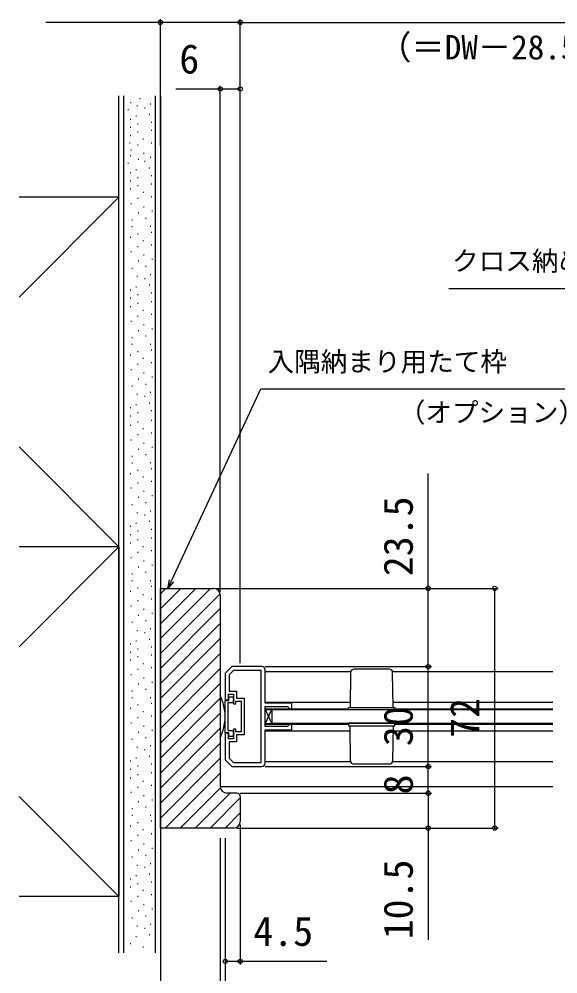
# Model space of a CAD drawing. Units: millimetres, scale not verified. Extents: x -525 to 525, y -783 to 779.
# Drawn here: x -88 to 74, y -619.2 to -332.5 of the extents above; entities that cross this region are included whole.
import ezdxf
from ezdxf.enums import TextEntityAlignment as Align

# ---------------------------------------------------------------- set-up
doc = ezdxf.new("R2010")
doc.units = ezdxf.units.MM
doc.header["$LTSCALE"] = 4
for name, color, linetype in [('0-2_YKK_11', 7, 'Continuous'), ('0-3_YKK_12', 2, 'Continuous'), ('0-4_YKK_13', 4, 'Continuous'), ('0-6_YKK_D', 6, 'Continuous'), ('0-8_YSS_K', 3, 'Continuous')]:
    doc.layers.add(name, color=color, linetype=linetype)
doc.styles.add('ＭＳ ゴシック', font='')
doc.styles.get('ＭＳ ゴシック').set_extended_font_data('MS Gothic')

msp = doc.modelspace()

# ---------------------------------------------------------------- linework, layer by layer
at = {"layer": '0-2_YKK_11'}
for points in [[(-15, -526.958), (-24, -526.958), (-26, -528.958), (-26, -536.958), (-25, -536.958), (-25, -535.258), (-23.5, -535.258), (-23.5, -538.158), (-22.8, -538.158), (-22.8, -537.358), (-21.2, -537.358), (-21.2, -541.958), (-21.2, -546.558), (-22.8, -546.558), (-22.8, -545.758), (-23.5, -545.758), (-23.5, -548.658), (-25, -548.658), (-25, -546.958), (-26, -546.958), (-26, -554.958), (-24, -556.958), (-15, -556.958)], [(-14, -555.958), (-14, -545.958), (-6, -545.958), (-6, -544.258), (-6.6, -544.258), (-6.8, -544.458), (-7.3, -544.958), (-14, -544.958), (-14, -538.958), (-7.3, -538.958), (-6.8, -539.458), (-6.6, -539.658), (-6, -539.658), (-6, -537.958), (-14, -537.958), (-14, -527.958)]]:
    msp.add_lwpolyline(points, dxfattribs=at)
msp.add_lwpolyline([(-15.2, -555.758), (-15.2, -528.158), (-23.503, -528.158), (-24.8, -529.456), (-24.8, -534.358), (-22.6, -534.358), (-22.6, -536.458), (-20.3, -536.458), (-20.3, -547.458), (-22.6, -547.458), (-22.6, -549.558), (-24.8, -549.558), (-24.8, -554.461), (-23.503, -555.758)], close=True, dxfattribs=at)
for centre, start, end in [((-15, -527.958), 0.00001, 89.99999), ((-15, -555.958), 270.00001, 359.99999)]:
    msp.add_arc(centre, 1, start, end, dxfattribs=at)
at = {"layer": '0-3_YKK_12'}
for p, q in [((-14, -528.458), (11.715, -528.458)), ((24.285, -528.458), (72.5, -528.458)), ((-14, -537.658), (11.527, -537.658)), ((24.5, -537.658), (72.5, -537.658)), ((-14, -539.658), (11, -539.658)), ((-6.6, -539.658), (-6.499, -539.658)), ((25, -539.658), (72.5, -539.658)), ((-14, -544.258), (11, -544.258)), ((25, -544.258), (72.5, -544.258)), ((-14, -546.258), (11.527, -546.258)), ((24.473, -546.258), (72.5, -546.258)), ((-14, -555.458), (11.715, -555.458)), ((24.285, -555.458), (72.5, -555.458)), ((-27.5, -562.958), (72.5, -562.958))]:
    msp.add_line(p, q, dxfattribs=at)
at = {"layer": '0-4_YKK_13'}
for p, q in [((11.684, -528.691), (11.5, -539.208)), ((23.317, -527.708), (12.683, -527.708)), ((24.5, -539.208), (24.316, -528.691)), ((-14, -539.808), (-12, -544.108)), ((-14, -544.108), (-12, -539.808)), ((11.684, -555.226), (11.5, -544.708)), ((24.5, -544.708), (24.316, -555.226)), ((23.317, -556.208), (12.683, -556.208))]:
    msp.add_line(p, q, dxfattribs=at)
for points in [[(-26, -546.808), (-26, -537.108), (-24.9, -537.108), (-24.9, -536.008), (-23.6, -536.008), (-23.6, -536.608), (-23.4, -536.808), (-23.4, -536.908), (-23.6, -537.108), (-23.6, -537.808), (-25.2, -537.808), (-25.2, -546.108), (-23.6, -546.108), (-23.6, -546.808), (-23.4, -547.008), (-23.4, -547.108), (-23.6, -547.308), (-23.6, -547.908), (-24.9, -547.908), (-24.9, -546.808)], [(-14, -539.808), (-12, -539.808), (-12, -544.108), (-14, -544.108)], [(25, -539.958), (11, -539.958), (11, -539.208), (25, -539.208)], [(25, -543.958), (11, -543.958), (11, -544.708), (25, -544.708)]]:
    msp.add_lwpolyline(points, close=True, dxfattribs=at)
msp.add_lwpolyline([(72.5, -539.958), (-12, -539.958), (-12, -543.958), (72.5, -543.958)], dxfattribs=at)
for centre, radius, start, end in [((12.683, -528.708), 1, 90, 179), ((23.317, -528.708), 1, 1, 90), ((-45.958, -543.26), 20, 3.73196, 22.64926), ((-45.958, -540.657), 20, 337.35074, 356.26804), ((12.683, -555.208), 1, 181, 270), ((23.317, -555.208), 1, 270, 359)]:
    msp.add_arc(centre, radius, start, end, dxfattribs=at)
at = {"layer": '0-6_YKK_D'}
for p, q in [((-45.5, -370.458), (-45.5, -332.458)), ((-21.5, -525.958), (-21.5, -332.458)), ((-21.5, -525.958), (-21.5, -332.458)), ((-21.5, -333.458), (150, -333.458)), ((-27.5, -504.462), (-27.5, -352.458)), ((-21.5, -525.958), (-21.5, -352.458)), ((-28.5, -503.462), (56, -503.462)), ((-28.5, -503.462), (36, -503.462)), ((55, -575.462), (55, -503.462)), ((-14, -526.958), (36, -526.958)), ((-14, -526.958), (36, -526.958)), ((35, -556.958), (35, -526.958)), ((-14, -556.958), (36, -556.958)), ((-14, -556.958), (36, -556.958)), ((35, -564.962), (35, -556.958)), ((-21.5, -564.962), (36, -564.962)), ((-21.5, -564.962), (36, -564.962)), ((-22.5, -575.462), (56, -575.462)), ((-22.5, -575.462), (36, -575.462)), ((-21.5, -574.462), (-21.5, -616.462)), ((-45.5, -576.462), (-45.5, -696.462)), ((-45.5, -576.462), (-45.5, -656.462)), ((-27.5, -578.462), (-27.5, -656.462)), ((-27.5, -578.462), (-27.5, -656.462)), ((-26, -578.462), (-26, -656.462)), ((-26, -578.462), (-26, -656.462)), ((-26, -578.462), (-26, -616.462))]:
    msp.add_line(p, q, dxfattribs=at)
for points in [[(-21.5, -333.458), (-45.5, -333.458), (-80.005, -333.458)], [(-21.5, -353.458), (-27.5, -353.458), (-40.868, -353.458)], [(161.784, -475.458), (161.041, -473.019), (142.906, -413.462), (41.162, -413.462)], [(-43.283, -503.462), (-42.206, -501.151), (-15.333, -443.462), (86.608, -443.462)], [(35, -526.958), (35, -503.462), (35, -468.958)], [(-41.587, -501.439), (-43.283, -503.462), (-42.826, -500.862)], [(35, -564.962), (35, -575.462), (35, -609.012)], [(-26, -615.462), (-21.5, -615.462), (4.55, -615.462)]]:
    msp.add_lwpolyline(points, dxfattribs=at)
for centre in [(-45.5, -333.458), (-21.5, -333.458), (-21.5, -333.458), (-27.5, -353.458), (-21.5, -353.458), (35, -503.462), (55, -503.462), (35, -526.958), (35, -526.958), (35, -556.958), (35, -556.958), (35, -564.962), (35, -564.962), (35, -575.462), (55, -575.462), (-26, -615.462), (-21.5, -615.462)]:
    msp.add_circle(centre, 0.637, dxfattribs=at)
at = {"layer": '0-8_YSS_K'}
for p, q in [((-58, -612.958), (-58, -355.458)), ((-56.5, -612.958), (-56.5, -355.458)), ((-47, -612.958), (-47, -355.458)), ((-45.5, -355.458), (-45.5, -612.958)), ((-54.303, -357.65), (-54.503, -357.65)), ((-51.557, -356.399), (-51.757, -356.399)), ((-48.383, -357.979), (-48.583, -357.979)), ((-55.153, -359.753), (-55.353, -359.753)), ((-52.407, -358.502), (-52.607, -358.502)), ((-50.052, -359.174), (-50.252, -359.174)), ((-48.719, -361.119), (-48.919, -361.119)), ((-54.394, -362.586), (-54.594, -362.586)), ((-52.744, -361.641), (-52.944, -361.641)), ((-52.151, -364.013), (-52.351, -364.013)), ((-48.127, -363.49), (-48.327, -363.49)), ((-54.394, -365.032), (-54.594, -365.032)), ((-52.151, -366.459), (-52.351, -366.459)), ((-48.127, -365.937), (-48.327, -365.937)), ((-54.568, -369.692), (-54.768, -369.692)), ((-54.394, -367.479), (-54.594, -367.479)), ((-50.581, -368.488), (-50.781, -368.488)), ((-48.127, -369.76), (-48.327, -369.76)), ((-54.201, -371.822), (-54.401, -371.822)), ((-52.151, -370.282), (-52.351, -370.282)), ((-54.391, -373.538), (-54.591, -373.538)), ((-51.959, -374.626), (-52.159, -374.626)), ((-50.389, -372.831), (-50.589, -372.831)), ((-50.052, -375.252), (-50.252, -375.252)), ((-48.383, -374.056), (-48.583, -374.056)), ((-55.153, -375.83), (-55.353, -375.83)), ((-52.744, -377.719), (-52.944, -377.719)), ((-48.719, -377.196), (-48.919, -377.196)), ((-54.394, -378.663), (-54.594, -378.663)), ((-54.394, -381.109), (-54.594, -381.109)), ((-52.151, -380.09), (-52.351, -380.09)), ((-48.127, -379.567), (-48.327, -379.567)), ((-54.394, -383.556), (-54.594, -383.556)), ((-52.151, -382.537), (-52.351, -382.537)), ((-48.127, -382.014), (-48.327, -382.014)), ((-58, -385.958), (-88, -415.958)), ((-58, -385.958), (-88, -385.958)), ((-58, -490.958), (-58, -385.958)), ((-52.151, -386.36), (-52.351, -386.36)), ((-50.581, -384.565), (-50.781, -384.565)), ((-48.127, -385.837), (-48.327, -385.837)), ((-54.201, -387.899), (-54.401, -387.899)), ((-50.389, -388.909), (-50.589, -388.909)), ((-53.865, -392.834), (-54.065, -392.834)), ((-51.959, -390.703), (-52.159, -390.703)), ((-49.841, -392.311), (-50.041, -392.311)), ((-47.934, -390.18), (-48.134, -390.18)), ((-53.865, -394.833), (-54.065, -394.833)), ((-48.383, -394.778), (-48.583, -394.778)), ((-54.394, -398.05), (-54.594, -398.05)), ((-52.151, -397.03), (-52.351, -397.03)), ((-48.127, -396.508), (-48.327, -396.508)), ((-52.151, -400.853), (-52.351, -400.853)), ((-50.581, -399.059), (-50.781, -399.059)), ((-48.127, -400.331), (-48.327, -400.331)), ((-54.201, -402.393), (-54.401, -402.393)), ((-50.389, -403.402), (-50.589, -403.402)), ((-51.959, -405.197), (-52.159, -405.197)), ((-49.841, -406.805), (-50.041, -406.805)), ((-47.934, -404.674), (-48.134, -404.674)), ((-53.865, -407.327), (-54.065, -407.327)), ((-52.407, -409.794), (-52.607, -409.794)), ((-48.383, -409.272), (-48.583, -409.272)), ((-52.744, -412.934), (-52.944, -412.934)), ((-50.052, -410.467), (-50.252, -410.467)), ((-48.719, -412.412), (-48.919, -412.412)), ((-54.394, -413.879), (-54.594, -413.879)), ((-52.151, -415.306), (-52.351, -415.306)), ((-48.127, -414.783), (-48.327, -414.783)), ((-54.394, -416.325), (-54.594, -416.325)), ((-52.151, -417.913), (-52.351, -417.913)), ((-48.127, -417.39), (-48.327, -417.39)), ((-54.394, -418.932), (-54.594, -418.932)), ((-50.581, -419.942), (-50.781, -419.942)), ((-48.127, -421.213), (-48.327, -421.213)), ((-54.201, -423.276), (-54.401, -423.276)), ((-52.151, -421.736), (-52.351, -421.736)), ((-50.389, -424.285), (-50.589, -424.285)), ((-51.959, -426.079), (-52.159, -426.079)), ((-47.934, -425.557), (-48.134, -425.557)), ((-53.865, -428.21), (-54.065, -428.21)), ((-49.841, -427.687), (-50.041, -427.687)), ((-48.383, -430.154), (-48.583, -430.154)), ((-53.865, -430.209), (-54.065, -430.209)), ((-52.151, -432.407), (-52.351, -432.407)), ((-48.127, -431.884), (-48.327, -431.884)), ((-54.394, -433.426), (-54.594, -433.426)), ((-50.581, -434.435), (-50.781, -434.435)), ((-48.127, -435.707), (-48.327, -435.707)), ((-54.201, -437.769), (-54.401, -437.769)), ((-52.151, -436.23), (-52.351, -436.23)), ((-50.389, -438.779), (-50.589, -438.779)), ((-51.959, -440.573), (-52.159, -440.573)), ((-47.934, -440.05), (-48.134, -440.05)), ((-53.865, -442.704), (-54.065, -442.704)), ((-49.841, -442.181), (-50.041, -442.181)), ((-52.407, -445.171), (-52.607, -445.171)), ((-50.052, -445.844), (-50.252, -445.844)), ((-48.383, -444.648), (-48.583, -444.648)), ((-54.394, -449.255), (-54.594, -449.255)), ((-52.744, -448.311), (-52.944, -448.311)), ((-48.719, -447.788), (-48.919, -447.788)), ((-48.127, -450.16), (-48.327, -450.16)), ((-54.394, -451.702), (-54.594, -451.702)), ((-52.151, -450.682), (-52.351, -450.682)), ((-48.127, -453.01), (-48.327, -453.01)), ((-54.394, -454.552), (-54.594, -454.552)), ((-52.151, -453.532), (-52.351, -453.532)), ((-50.581, -455.561), (-50.781, -455.561)), ((-52.151, -457.355), (-52.351, -457.355)), ((-48.127, -456.832), (-48.327, -456.832)), ((-88, -460.958), (-58, -490.958)), ((-54.201, -458.895), (-54.401, -458.895)), ((-51.959, -461.698), (-52.159, -461.698)), ((-50.389, -459.904), (-50.589, -459.904)), ((-47.934, -461.176), (-48.134, -461.176)), ((-53.865, -463.829), (-54.065, -463.829)), ((-49.841, -463.307), (-50.041, -463.307)), ((-53.865, -465.829), (-54.065, -465.829)), ((-48.383, -465.774), (-48.583, -465.774)), ((-54.394, -469.045), (-54.594, -469.045)), ((-52.151, -468.026), (-52.351, -468.026)), ((-50.581, -470.055), (-50.781, -470.055)), ((-48.127, -467.503), (-48.327, -467.503)), ((-52.151, -471.849), (-52.351, -471.849)), ((-48.127, -471.326), (-48.327, -471.326)), ((-54.201, -473.389), (-54.401, -473.389)), ((-50.389, -474.398), (-50.589, -474.398)), ((-47.934, -475.67), (-48.134, -475.67)), ((-53.865, -478.323), (-54.065, -478.323)), ((-51.959, -476.192), (-52.159, -476.192)), ((-49.841, -477.8), (-50.041, -477.8)), ((-52.407, -480.79), (-52.607, -480.79)), ((-50.052, -481.463), (-50.252, -481.463)), ((-48.383, -480.267), (-48.583, -480.267)), ((-52.744, -483.93), (-52.944, -483.93)), ((-48.719, -483.407), (-48.919, -483.407)), ((-54.394, -484.874), (-54.594, -484.874)), ((-54.394, -487.321), (-54.594, -487.321)), ((-52.151, -486.301), (-52.351, -486.301)), ((-48.127, -485.779), (-48.327, -485.779)), ((-54.394, -489.912), (-54.594, -489.912)), ((-52.151, -488.892), (-52.351, -488.892)), ((-48.127, -488.37), (-48.327, -488.37)), ((-58, -490.958), (-88, -490.958)), ((-88, -520.958), (-58, -490.958)), ((-58, -490.958), (-88, -490.958)), ((-52.151, -492.715), (-52.351, -492.715)), ((-50.581, -490.921), (-50.781, -490.921)), ((-48.127, -492.192), (-48.327, -492.192)), ((-54.201, -494.255), (-54.401, -494.255)), ((-50.389, -495.264), (-50.589, -495.264)), ((-51.959, -497.058), (-52.159, -497.058)), ((-49.841, -498.666), (-50.041, -498.666)), ((-47.934, -496.536), (-48.134, -496.536)), ((-53.865, -499.189), (-54.065, -499.189)), ((-53.865, -501.188), (-54.065, -501.188)), ((-48.383, -501.134), (-48.583, -501.134)), ((-54.394, -504.405), (-54.594, -504.405)), ((-52.151, -503.386), (-52.351, -503.386)), ((-48.127, -502.863), (-48.327, -502.863)), ((-45.5, -503.462), (-29.5, -503.462)), ((-45.5, -510.462), (-45.5, -503.462)), ((-45.5, -505.078), (-43.884, -503.462)), ((-45.5, -509.568), (-39.394, -503.462)), ((-45.5, -514.058), (-34.904, -503.462)), ((-45.5, -518.548), (-30.414, -503.462)), ((-52.151, -507.209), (-52.351, -507.209)), ((-50.581, -505.414), (-50.781, -505.414)), ((-48.127, -506.686), (-48.327, -506.686)), ((-45.5, -523.038), (-27.538, -505.076)), ((-27.5, -505.462), (-27.5, -562.962)), ((-54.201, -508.749), (-54.401, -508.749)), ((-50.389, -509.758), (-50.589, -509.758)), ((-45.5, -527.529), (-27.5, -509.529)), ((-51.959, -511.552), (-52.159, -511.552)), ((-49.841, -513.16), (-50.041, -513.16)), ((-47.934, -511.029), (-48.134, -511.029)), ((-53.865, -513.683), (-54.065, -513.683)), ((-52.407, -516.15), (-52.607, -516.15)), ((-48.383, -515.627), (-48.583, -515.627)), ((-45.5, -532.019), (-27.5, -514.019)), ((-50.052, -516.823), (-50.252, -516.823)), ((-48.719, -518.767), (-48.919, -518.767)), ((-45.5, -536.509), (-27.5, -518.509)), ((-54.394, -520.234), (-54.594, -520.234)), ((-52.744, -519.29), (-52.944, -519.29)), ((-52.151, -521.661), (-52.351, -521.661)), ((-48.127, -521.139), (-48.327, -521.139)), ((-54.394, -522.681), (-54.594, -522.681)), ((-52.151, -524.032), (-52.351, -524.032)), ((-48.127, -523.509), (-48.327, -523.509)), ((-45.5, -540.999), (-27.5, -522.999)), ((-54.394, -525.051), (-54.594, -525.051)), ((-50.581, -526.061), (-50.781, -526.061)), ((-48.127, -527.332), (-48.327, -527.332)), ((-45.5, -545.489), (-27.5, -527.489)), ((-54.201, -529.395), (-54.401, -529.395)), ((-52.151, -527.855), (-52.351, -527.855)), ((-50.389, -530.404), (-50.589, -530.404)), ((-51.959, -532.198), (-52.159, -532.198)), ((-47.934, -531.676), (-48.134, -531.676)), ((-45.5, -549.979), (-27.5, -531.979)), ((-53.865, -534.329), (-54.065, -534.329)), ((-49.841, -533.806), (-50.041, -533.806)), ((-48.383, -536.273), (-48.583, -536.273)), ((-53.865, -536.328), (-54.065, -536.328)), ((-52.151, -538.526), (-52.351, -538.526)), ((-48.127, -538.003), (-48.327, -538.003)), ((-45.5, -554.469), (-27.5, -536.469)), ((-54.394, -539.545), (-54.594, -539.545)), ((-50.581, -540.554), (-50.781, -540.554)), ((-48.127, -541.826), (-48.327, -541.826)), ((-45.5, -558.959), (-27.5, -540.959)), ((-54.201, -543.888), (-54.401, -543.888)), ((-52.151, -542.349), (-52.351, -542.349)), ((-51.959, -546.692), (-52.159, -546.692)), ((-50.389, -544.898), (-50.589, -544.898)), ((-47.934, -546.169), (-48.134, -546.169)), ((-45.5, -563.45), (-27.5, -545.45)), ((-53.865, -548.823), (-54.065, -548.823)), ((-49.841, -548.3), (-50.041, -548.3)), ((-45.5, -567.94), (-27.5, -549.94)), ((-52.407, -551.29), (-52.607, -551.29)), ((-50.052, -551.963), (-50.252, -551.963)), ((-48.383, -550.767), (-48.583, -550.767)), ((-54.394, -555.374), (-54.594, -555.374)), ((-52.744, -554.43), (-52.944, -554.43)), ((-48.719, -553.907), (-48.919, -553.907)), ((-48.127, -556.279), (-48.327, -556.279)), ((-45.5, -572.43), (-27.5, -554.43)), ((-54.394, -557.821), (-54.594, -557.821)), ((-52.151, -556.801), (-52.351, -556.801)), ((-48.127, -558.878), (-48.327, -558.878)), ((-44.042, -575.462), (-27.5, -558.92)), ((-54.394, -560.42), (-54.594, -560.42)), ((-52.151, -559.401), (-52.351, -559.401)), ((-50.581, -561.429), (-50.781, -561.429)), ((-54.201, -564.763), (-54.401, -564.763)), ((-52.151, -563.224), (-52.351, -563.224)), ((-48.127, -562.701), (-48.327, -562.701)), ((-39.552, -575.462), (-27.458, -563.368)), ((-35.062, -575.462), (-24.562, -564.962)), ((-22.5, -564.962), (-25.5, -564.962)), ((-58, -595.958), (-88, -565.958)), ((-51.959, -567.567), (-52.159, -567.567)), ((-50.389, -565.773), (-50.589, -565.773)), ((-47.934, -567.044), (-48.134, -567.044)), ((-30.572, -575.462), (-21.5, -566.39)), ((-21.5, -565.962), (-21.5, -573.462)), ((-53.865, -569.698), (-54.065, -569.698)), ((-49.841, -569.175), (-50.041, -569.175)), ((-53.865, -571.697), (-54.065, -571.697)), ((-48.383, -571.642), (-48.583, -571.642)), ((-48.127, -573.372), (-48.327, -573.372)), ((-26.082, -575.462), (-21.5, -570.881)), ((-54.394, -574.914), (-54.594, -574.914)), ((-52.151, -573.894), (-52.351, -573.894)), ((-50.581, -575.923), (-50.781, -575.923)), ((-23.5, -575.462), (-45.5, -575.462)), ((-54.201, -579.257), (-54.401, -579.257)), ((-52.151, -577.717), (-52.351, -577.717)), ((-48.127, -577.195), (-48.327, -577.195)), ((-51.959, -582.061), (-52.159, -582.061)), ((-50.389, -580.266), (-50.589, -580.266)), ((-47.934, -581.538), (-48.134, -581.538)), ((-53.865, -584.191), (-54.065, -584.191)), ((-49.841, -583.669), (-50.041, -583.669)), ((-52.407, -586.658), (-52.607, -586.658)), ((-50.052, -587.331), (-50.252, -587.331)), ((-48.383, -586.136), (-48.583, -586.136)), ((-54.394, -590.743), (-54.594, -590.743)), ((-52.744, -589.798), (-52.944, -589.798)), ((-48.719, -589.276), (-48.919, -589.276)), ((-54.394, -593.189), (-54.594, -593.189)), ((-52.151, -592.17), (-52.351, -592.17)), ((-48.127, -591.647), (-48.327, -591.647)), ((-52.151, -595.993), (-52.351, -595.993)), ((-50.581, -594.199), (-50.781, -594.199)), ((-48.127, -595.47), (-48.327, -595.47)), ((-54.201, -597.533), (-54.401, -597.533)), ((-50.389, -598.542), (-50.589, -598.542)), ((-51.959, -600.336), (-52.159, -600.336)), ((-49.841, -601.944), (-50.041, -601.944)), ((-47.934, -599.814), (-48.134, -599.814)), ((-53.865, -602.467), (-54.065, -602.467)), ((-52.407, -604.934), (-52.607, -604.934)), ((-48.383, -604.411), (-48.583, -604.411)), ((-50.052, -605.607), (-50.252, -605.607)), ((-48.719, -607.551), (-48.919, -607.551)), ((-54.394, -610.229), (-54.594, -610.229)), ((-52.744, -608.074), (-52.944, -608.074)), ((-50.581, -611.238), (-50.781, -611.238))]:
    msp.add_line(p, q, dxfattribs=at)
for points in [[(-58, -490.958), (-58, -595.958), (-88, -595.958)], [(-45.5, -575.462), (-45.5, -568.462), (-45.5, -510.462)]]:
    msp.add_lwpolyline(points, dxfattribs=at)
for centre, radius, start, end in [((-29.5, -505.462), 2, 0, 90), ((-25.5, -562.962), 2, 180, 270), ((-22.5, -565.962), 1, 0, 90), ((-23.5, -573.462), 2, 270, 0)]:
    msp.add_arc(centre, radius, start, end, dxfattribs=at)

# ---------------------------------------------------------------- texts
at = {"layer": '0-6_YKK_D', "style": 'ＭＳ ゴシック'}
for s, height, p in [('（＝DW－28.5）', 7.331, (19.96, -346.765)), ('6', 8.798, (-39.823, -351.458)), ('クロス納め用見切材', 5.865, (42.172, -409.792)), ('入隅納まり用たて枠', 5.865, (-13.309, -440.03)), ('（オプション）', 5.865, (26.145, -455.272)), ('4.5', 8.798, (-17.564, -613.462))]:
    msp.add_text(s, height=height, dxfattribs=at).set_placement(p, align=Align.BOTTOM_LEFT)
for s, p in [('23.5', (33, -499.799)), ('72', (53, -548.326)), ('30', (33, -550.822)), ('8', (33, -565.324)), ('10.5', (33, -608.853))]:
    msp.add_text(s, height=8.798, rotation=90, dxfattribs=at).set_placement(p, align=Align.BOTTOM_LEFT)

doc.saveas('drawing.dxf')
